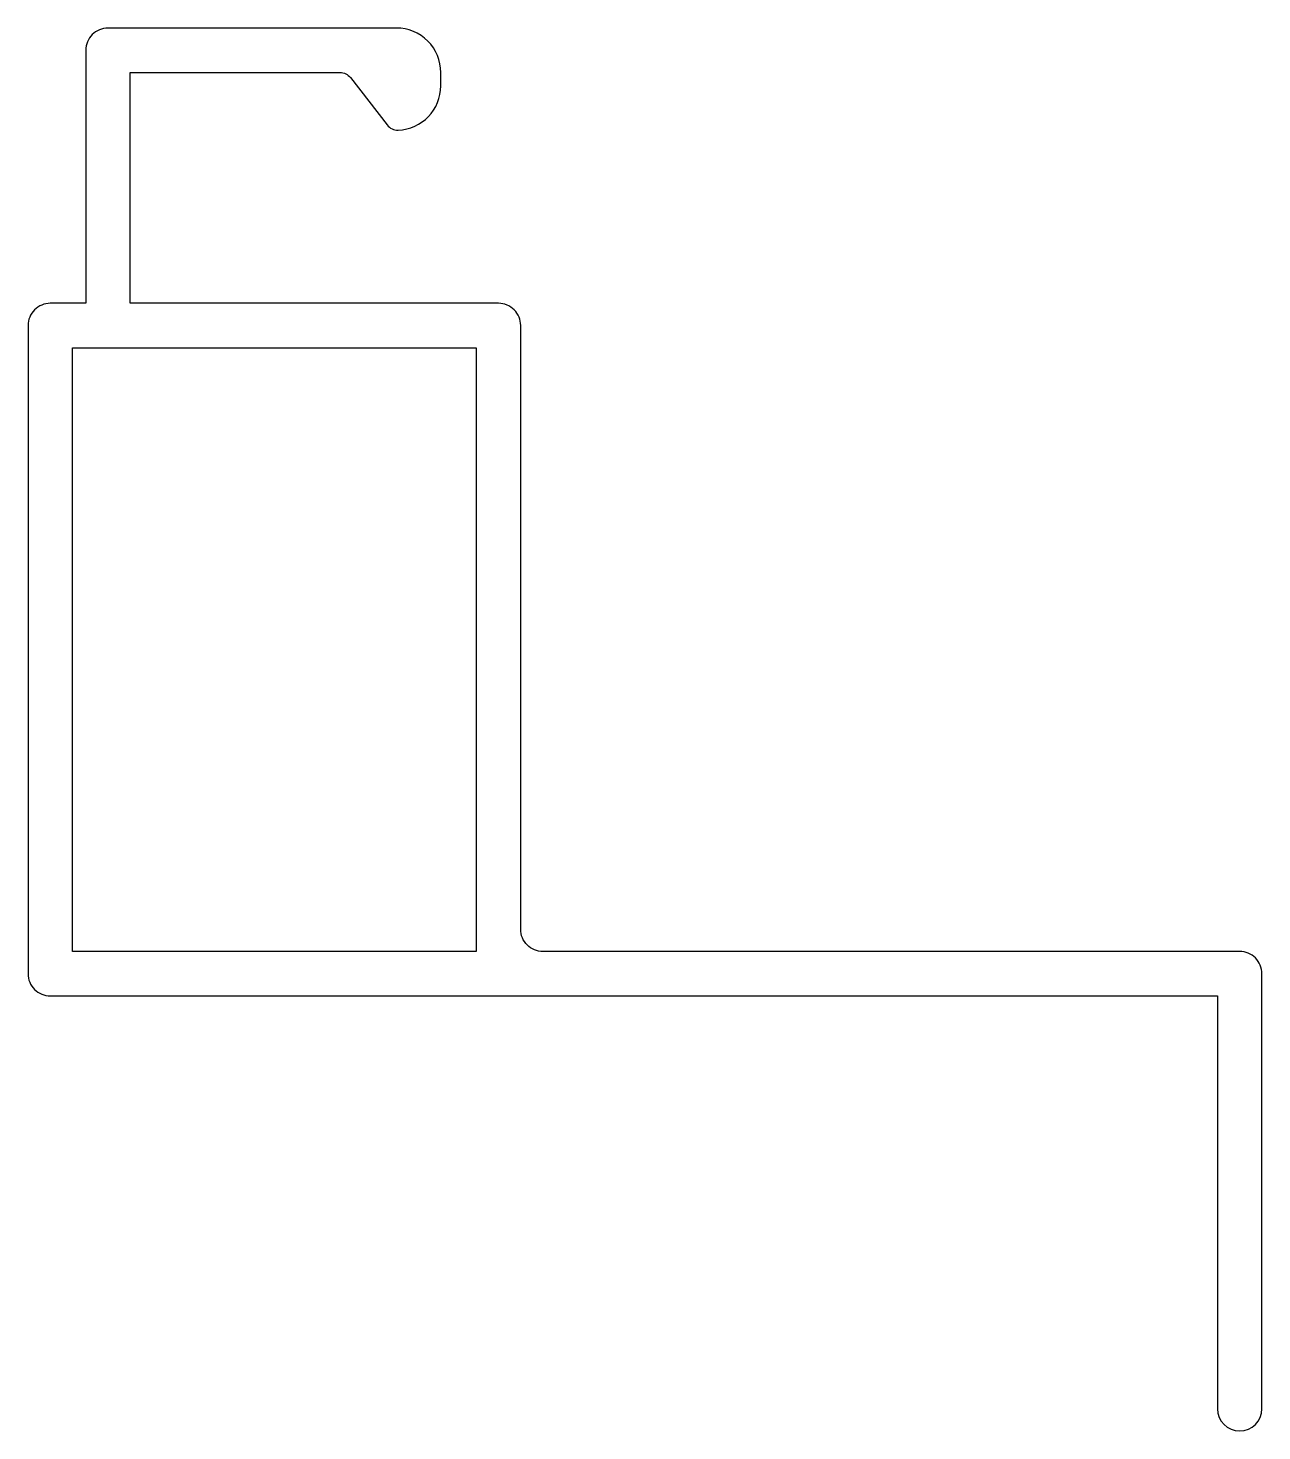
# Model space of a CAD drawing. Extents: x 450.7 to 478.5, y 231.2 to 262.8.
import ezdxf

# ---------------------------------------------------------------- set-up
doc = ezdxf.new("R2010")
doc.units = 0
doc.layers.add('ANA', color=220, linetype='CONTINUOUS')

msp = doc.modelspace()

# ---------------------------------------------------------------- linework, layer by layer
at = {"layer": 'ANA', "color": 0}
msp.add_lwpolyline([(452.019, 262.293), (452.019, 256.593), (451.219, 256.593, 0.414214), (450.719, 256.093), (450.719, 241.493, 0.414214), (451.219, 240.993), (477.519, 240.993), (477.519, 231.693, 1), (478.519, 231.693), (478.519, 241.493, 0.414214), (478.019, 241.993), (462.319, 241.993, -0.414214), (461.819, 242.493), (461.819, 256.093, 0.414214), (461.319, 256.593), (453.019, 256.593), (453.019, 261.793), (457.745, 261.793, -0.23194), (457.983, 261.677), (458.809, 260.61, 0.24205), (459.058, 260.494, 0.403043), (460.019, 261.493), (460.019, 261.793, 0.414214), (459.019, 262.793), (452.519, 262.793, 0.414214)], format="xyb", close=True, dxfattribs=at)
msp.add_lwpolyline([(460.819, 255.593), (460.819, 241.993), (451.719, 241.993), (451.719, 255.593)], close=True, dxfattribs=at)

doc.saveas('drawing.dxf')
